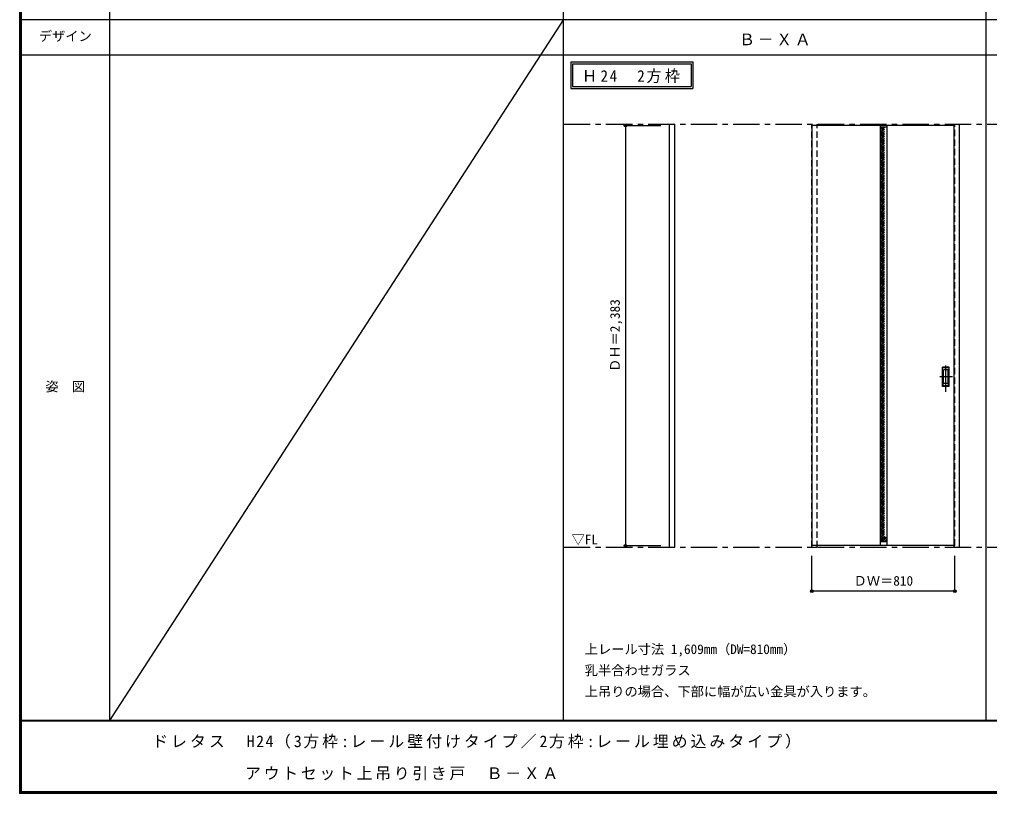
# Model space of a CAD drawing. Units: millimetres, scale not verified. Extents: x -6000 to 5700, y -4307 to 4260.
# Drawn here: x -6000 to -502, y -4205 to 186 of the extents above; entities that cross this region are included whole.
import ezdxf
from ezdxf.enums import TextEntityAlignment as Align

# ---------------------------------------------------------------- set-up
doc = ezdxf.new("R2010")
doc.units = ezdxf.units.MM
doc.header["$LTSCALE"] = 30
doc.header["$PDMODE"] = 32
doc.header["$PDSIZE"] = 15
doc.linetypes.add('CHAIN1', pattern=[8, 5, -1, 1, -1])
doc.linetypes.add('DASHED1', pattern=[1.8, 1.2, -0.6])
for name, color, linetype in [('0-0_補助線', 7, 'CHAIN1'), ('0-2_扉', 3, 'Continuous'), ('0-3_仕上げ', 7, 'Continuous'), ('0-4_枠', 3, 'Continuous'), ('0-6_引手', 7, 'Continuous'), ('0-A_文字', 7, 'Continuous'), ('0-B_寸法', 7, 'Continuous'), ('0-C_ハッチ', 4, 'DASHED1'), ('F-1_枠', 6, 'Continuous'), ('F-A_文字', 7, 'Continuous')]:
    doc.layers.add(name, color=color, linetype=linetype)
doc.styles.add('ＭＳ ゴシック', font='')
doc.styles.get('ＭＳ ゴシック').set_extended_font_data('MS Gothic')

msp = doc.modelspace()

# ---------------------------------------------------------------- linework, layer by layer
at = {"layer": '0-0_補助線'}
for p, q in [((-2916, -407.5), (1678, -407.5)), ((-2916, -2807.5), (1678, -2807.5))]:
    msp.add_line(p, q, dxfattribs=at)
at = {"layer": '0-2_扉', "color": 4, "linetype": 'DASHED1'}
for p, q in [((-1509, -415.5), (-1509, -419.5)), ((-702, -415.5), (-699, -415.5))]:
    msp.add_line(p, q, dxfattribs=at)
at = {"layer": '0-2_扉'}
for p, q in [((-702, -415.5), (-1509, -415.5)), ((-1509, -415.5), (-1509, -2798.5)), ((-702, -2798.5), (-1509, -2798.5))]:
    msp.add_line(p, q, dxfattribs=at)
at = {"layer": '0-2_扉', "color": 4, "linetype": 'DASHED1'}
msp.add_lwpolyline([(-702, -2798.5), (-699, -2798.5), (-699, -415.5)], dxfattribs=at)
at = {"layer": '0-3_仕上げ', "color": 3}
for p, q in [((-1123, -415.5), (-1123, -2798.5)), ((-1085, -415.5), (-1085, -2798.5))]:
    msp.add_line(p, q, dxfattribs=at)
at = {"layer": '0-3_仕上げ'}
for p, q in [((-1123, -423.5), (-1085, -423.5)), ((-1123, -2774.5), (-1085, -2774.5))]:
    msp.add_line(p, q, dxfattribs=at)
at = {"layer": '0-4_枠'}
for p, q in [((-2316, -2807.5), (-2316, -407.5)), ((-2286, -2807.5), (-2286, -407.5)), ((-702, -2807.5), (-702, -407.5)), ((-672, -2807.5), (-672, -407.5)), ((-2316, -2807.5), (-2286, -2807.5)), ((-702, -2807.5), (-672, -2807.5))]:
    msp.add_line(p, q, dxfattribs=at)
at = {"layer": '0-4_枠', "color": 4, "linetype": 'DASHED1'}
for p, q in [((-1509, -2807.5), (-1509, -407.5)), ((-1479, -2807.5), (-1479, -407.5)), ((-1509, -2807.5), (-1479, -2807.5))]:
    msp.add_line(p, q, dxfattribs=at)
at = {"layer": '0-6_引手', "linetype": 'CHAIN1'}
for p, q in [((-750, -1926.23), (-750, -1755.38)), ((-711.93, -1841), (-784.44, -1841))]:
    msp.add_line(p, q, dxfattribs=at)
at = {"layer": '0-6_引手'}
for p, q in [((-731, -1786), (-769, -1786)), ((-769, -1896), (-769, -1786)), ((-737.5, -1802), (-762.5, -1802)), ((-762.5, -1880), (-762.5, -1802)), ((-737.5, -1880), (-737.5, -1802)), ((-731, -1896), (-731, -1786)), ((-731, -1896), (-769, -1896)), ((-737.5, -1880), (-762.5, -1880))]:
    msp.add_line(p, q, dxfattribs=at)
at = {"layer": '0-6_引手', "linetype": 'DASHED1'}
for p, q in [((-766, -1892), (-766, -1790)), ((-734, -1892), (-766, -1892))]:
    msp.add_line(p, q, dxfattribs=at)
msp.add_lwpolyline([(-734, -1892), (-734, -1790), (-766, -1790)], dxfattribs=at)
at = {"layer": '0-A_文字'}
for p, q in [((-2876, -55.5), (-2876, -205.5)), ((-2866, -65.5), (-2193.38, -65.5)), ((-2866, -65.5), (-2866, -195.5)), ((-2193.38, -65.5), (-2193.38, -195.5)), ((-2876, -205.5), (-2183.38, -205.5)), ((-2866, -195.5), (-2193.38, -195.5))]:
    msp.add_line(p, q, dxfattribs=at)
msp.add_lwpolyline([(-2876, -55.5), (-2183.38, -55.5), (-2183.38, -205.5)], dxfattribs=at)
at = {"layer": '0-B_寸法', "color": 4}
for p, q in [((-2566, -415.5), (-2366, -415.5)), ((-1509, -3057), (-1509, -2857)), ((-699, -3057), (-699, -2857)), ((-699, -3057), (-1509, -3057))]:
    msp.add_line(p, q, dxfattribs=at)
msp.add_lwpolyline([(-2566, -415.5), (-2566, -2798.5), (-2366, -2798.5)], dxfattribs=at)
at = {"layer": '0-B_寸法'}
for p in [(-2566, -415.5), (-2566, -2798.5), (-1509, -3057), (-699, -3057)]:
    msp.add_point(p, dxfattribs=at)
at = {"layer": '0-C_ハッチ'}
for p, q in [((-1123, -433.2), (-1113.3, -423.5)), ((-1123, -453), (-1093.5, -423.5)), ((-1123, -443.1), (-1103.4, -423.5)), ((-1123, -462.9), (-1085, -424.9)), ((-1123, -472.8), (-1085, -434.8)), ((-1123, -482.7), (-1085, -444.7)), ((-1123, -492.6), (-1085, -454.6)), ((-1123, -502.5), (-1085, -464.5)), ((-1123, -512.4), (-1085, -474.4)), ((-1123, -522.3), (-1085, -484.3)), ((-1123, -532.2), (-1085, -494.2)), ((-1123, -542.09), (-1085, -504.09)), ((-1123, -551.99), (-1085, -513.99)), ((-1123, -561.89), (-1085, -523.89)), ((-1123, -571.79), (-1085, -533.79)), ((-1123, -581.69), (-1085, -543.69)), ((-1123, -591.59), (-1085, -553.59)), ((-1123, -601.49), (-1085, -563.49)), ((-1123, -611.39), (-1085, -573.39)), ((-1123, -621.29), (-1085, -583.29)), ((-1123, -631.19), (-1085, -593.19)), ((-1123, -641.09), (-1085, -603.09)), ((-1123, -650.99), (-1085, -612.99)), ((-1123, -660.89), (-1085, -622.89)), ((-1123, -670.79), (-1085, -632.79)), ((-1123, -680.69), (-1085, -642.69)), ((-1123, -690.59), (-1085, -652.59)), ((-1123, -700.49), (-1085, -662.49)), ((-1123, -710.39), (-1085, -672.39)), ((-1123, -720.29), (-1085, -682.29)), ((-1123, -730.19), (-1085, -692.19)), ((-1123, -740.08), (-1085, -702.08)), ((-1123, -749.98), (-1085, -711.98)), ((-1123, -759.88), (-1085, -721.88)), ((-1123, -769.78), (-1085, -731.78)), ((-1123, -779.68), (-1085, -741.68)), ((-1123, -789.58), (-1085, -751.58)), ((-1123, -799.48), (-1085, -761.48)), ((-1123, -809.38), (-1085, -771.38)), ((-1123, -819.28), (-1085, -781.28)), ((-1123, -829.18), (-1085, -791.18)), ((-1123, -839.08), (-1085, -801.08)), ((-1123, -848.98), (-1085, -810.98)), ((-1123, -858.88), (-1085, -820.88)), ((-1123, -868.78), (-1085, -830.78)), ((-1123, -878.68), (-1085, -840.68)), ((-1123, -888.58), (-1085, -850.58)), ((-1123, -898.48), (-1085, -860.48)), ((-1123, -908.38), (-1085, -870.38)), ((-1123, -918.28), (-1085, -880.28)), ((-1123, -928.18), (-1085, -890.18)), ((-1123, -938.07), (-1085, -900.07)), ((-1123, -947.97), (-1085, -909.97)), ((-1123, -957.87), (-1085, -919.87)), ((-1123, -967.77), (-1085, -929.77)), ((-1123, -977.67), (-1085, -939.67)), ((-1123, -987.57), (-1085, -949.57)), ((-1123, -997.47), (-1085, -959.47)), ((-1123, -1007.37), (-1085, -969.37)), ((-1123, -1017.27), (-1085, -979.27)), ((-1123, -1027.17), (-1085, -989.17)), ((-1123, -1037.07), (-1085, -999.07)), ((-1123, -1046.97), (-1085, -1008.97)), ((-1123, -1056.87), (-1085, -1018.87)), ((-1123, -1066.77), (-1085, -1028.77)), ((-1123, -1076.67), (-1085, -1038.67)), ((-1123, -1086.57), (-1085, -1048.57)), ((-1123, -1096.47), (-1085, -1058.47)), ((-1123, -1106.37), (-1085, -1068.37)), ((-1123, -1116.27), (-1085, -1078.27)), ((-1123, -1126.17), (-1085, -1088.17)), ((-1123, -1136.06), (-1085, -1098.06)), ((-1123, -1145.96), (-1085, -1107.96)), ((-1123, -1155.86), (-1085, -1117.86)), ((-1123, -1165.76), (-1085, -1127.76)), ((-1123, -1175.66), (-1085, -1137.66)), ((-1123, -1185.56), (-1085, -1147.56)), ((-1123, -1195.46), (-1085, -1157.46)), ((-1123, -1205.36), (-1085, -1167.36)), ((-1123, -1215.26), (-1085, -1177.26)), ((-1123, -1225.16), (-1085, -1187.16)), ((-1123, -1235.06), (-1085, -1197.06)), ((-1123, -1244.96), (-1085, -1206.96)), ((-1123, -1254.86), (-1085, -1216.86)), ((-1123, -1264.76), (-1085, -1226.76)), ((-1123, -1274.66), (-1085, -1236.66)), ((-1123, -1284.56), (-1085, -1246.56)), ((-1123, -1294.46), (-1085, -1256.46)), ((-1123, -1304.36), (-1085, -1266.36)), ((-1123, -1314.26), (-1085, -1276.26)), ((-1123, -1324.16), (-1085, -1286.16)), ((-1123, -1334.05), (-1085, -1296.05)), ((-1123, -1343.95), (-1085, -1305.95)), ((-1123, -1353.85), (-1085, -1315.85)), ((-1123, -1363.75), (-1085, -1325.75)), ((-1123, -1373.65), (-1085, -1335.65)), ((-1123, -1383.55), (-1085, -1345.55)), ((-1123, -1393.45), (-1085, -1355.45)), ((-1123, -1403.35), (-1085, -1365.35)), ((-1123, -1413.25), (-1085, -1375.25)), ((-1123, -1423.15), (-1085, -1385.15)), ((-1123, -1433.05), (-1085, -1395.05)), ((-1123, -1442.95), (-1085, -1404.95)), ((-1123, -1452.85), (-1085, -1414.85)), ((-1123, -1462.75), (-1085, -1424.75)), ((-1123, -1472.65), (-1085, -1434.65)), ((-1123, -1482.55), (-1085, -1444.55)), ((-1123, -1492.45), (-1085, -1454.45)), ((-1123, -1502.35), (-1085, -1464.35)), ((-1123, -1512.25), (-1085, -1474.25)), ((-1123, -1522.14), (-1085, -1484.14)), ((-1123, -1532.04), (-1085, -1494.04)), ((-1123, -1541.94), (-1085, -1503.94)), ((-1123, -1551.84), (-1085, -1513.84)), ((-1123, -1561.74), (-1085, -1523.74)), ((-1123, -1571.64), (-1085, -1533.64)), ((-1123, -1581.54), (-1085, -1543.54)), ((-1123, -1591.44), (-1085, -1553.44)), ((-1123, -1601.34), (-1085, -1563.34)), ((-1123, -1611.24), (-1085, -1573.24)), ((-1123, -1621.14), (-1085, -1583.14)), ((-1123, -1631.04), (-1085, -1593.04)), ((-1123, -1640.94), (-1085, -1602.94)), ((-1123, -1650.84), (-1085, -1612.84)), ((-1123, -1660.74), (-1085, -1622.74)), ((-1123, -1670.64), (-1085, -1632.64)), ((-1123, -1680.54), (-1085, -1642.54)), ((-1123, -1690.44), (-1085, -1652.44)), ((-1123, -1700.34), (-1085, -1662.34)), ((-1123, -1710.24), (-1085, -1672.24)), ((-1123, -1720.13), (-1085, -1682.13)), ((-1123, -1730.03), (-1085, -1692.03)), ((-1123, -1739.93), (-1085, -1701.93)), ((-1123, -1749.83), (-1085, -1711.83)), ((-1123, -1759.73), (-1085, -1721.73)), ((-1123, -1769.63), (-1085, -1731.63)), ((-1123, -1779.53), (-1085, -1741.53)), ((-1123, -1789.43), (-1085, -1751.43)), ((-1123, -1799.33), (-1085, -1761.33)), ((-1123, -1809.23), (-1085, -1771.23)), ((-1123, -1819.13), (-1085, -1781.13)), ((-1123, -1829.03), (-1085, -1791.03)), ((-1123, -1838.93), (-1085, -1800.93)), ((-1123, -1848.83), (-1085, -1810.83)), ((-1123, -1858.73), (-1085, -1820.73)), ((-1123, -1868.63), (-1085, -1830.63)), ((-1123, -1878.53), (-1085, -1840.53)), ((-1123, -1888.43), (-1085, -1850.43)), ((-1123, -1898.33), (-1085, -1860.33)), ((-1123, -1908.23), (-1085, -1870.23)), ((-1123, -1918.12), (-1085, -1880.12)), ((-1123, -1928.02), (-1085, -1890.02)), ((-1123, -1937.92), (-1085, -1899.92)), ((-1123, -1947.82), (-1085, -1909.82)), ((-1123, -1957.72), (-1085, -1919.72)), ((-1123, -1967.62), (-1085, -1929.62)), ((-1123, -1977.52), (-1085, -1939.52)), ((-1123, -1987.42), (-1085, -1949.42)), ((-1123, -1997.32), (-1085, -1959.32)), ((-1123, -2007.22), (-1085, -1969.22)), ((-1123, -2017.12), (-1085, -1979.12)), ((-1123, -2027.02), (-1085, -1989.02)), ((-1123, -2036.92), (-1085, -1998.92)), ((-1123, -2046.82), (-1085, -2008.82)), ((-1123, -2056.72), (-1085, -2018.72)), ((-1123, -2066.62), (-1085, -2028.62)), ((-1123, -2076.52), (-1085, -2038.52)), ((-1123, -2086.42), (-1085, -2048.42)), ((-1123, -2096.32), (-1085, -2058.32)), ((-1123, -2106.22), (-1085, -2068.22)), ((-1123, -2116.11), (-1085, -2078.11)), ((-1123, -2126.01), (-1085, -2088.01)), ((-1123, -2135.91), (-1085, -2097.91)), ((-1123, -2145.81), (-1085, -2107.81)), ((-1123, -2155.71), (-1085, -2117.71)), ((-1123, -2165.61), (-1085, -2127.61)), ((-1123, -2175.51), (-1085, -2137.51)), ((-1123, -2185.41), (-1085, -2147.41)), ((-1123, -2195.31), (-1085, -2157.31)), ((-1123, -2205.21), (-1085, -2167.21)), ((-1123, -2215.11), (-1085, -2177.11)), ((-1123, -2225.01), (-1085, -2187.01)), ((-1123, -2234.91), (-1085, -2196.91)), ((-1123, -2244.81), (-1085, -2206.81)), ((-1123, -2254.71), (-1085, -2216.71)), ((-1123, -2264.61), (-1085, -2226.61)), ((-1123, -2274.51), (-1085, -2236.51)), ((-1123, -2284.41), (-1085, -2246.41)), ((-1123, -2294.31), (-1085, -2256.31)), ((-1123, -2304.21), (-1085, -2266.21)), ((-1123, -2314.1), (-1085, -2276.1)), ((-1123, -2324), (-1085, -2286)), ((-1123, -2333.9), (-1085, -2295.9)), ((-1123, -2343.8), (-1085, -2305.8)), ((-1123, -2353.7), (-1085, -2315.7)), ((-1123, -2363.6), (-1085, -2325.6)), ((-1123, -2373.5), (-1085, -2335.5)), ((-1123, -2383.4), (-1085, -2345.4)), ((-1123, -2393.3), (-1085, -2355.3)), ((-1123, -2403.2), (-1085, -2365.2)), ((-1123, -2413.1), (-1085, -2375.1)), ((-1123, -2423), (-1085, -2385)), ((-1123, -2432.9), (-1085, -2394.9)), ((-1123, -2442.8), (-1085, -2404.8)), ((-1123, -2452.7), (-1085, -2414.7)), ((-1123, -2462.6), (-1085, -2424.6)), ((-1123, -2472.5), (-1085, -2434.5)), ((-1123, -2482.4), (-1085, -2444.4)), ((-1123, -2492.3), (-1085, -2454.3)), ((-1123, -2502.19), (-1085, -2464.19)), ((-1123, -2512.09), (-1085, -2474.09)), ((-1123, -2521.99), (-1085, -2483.99)), ((-1123, -2531.89), (-1085, -2493.89)), ((-1123, -2541.79), (-1085, -2503.79)), ((-1123, -2551.69), (-1085, -2513.69)), ((-1123, -2561.59), (-1085, -2523.59)), ((-1123, -2571.49), (-1085, -2533.49)), ((-1123, -2581.39), (-1085, -2543.39)), ((-1123, -2591.29), (-1085, -2553.29)), ((-1123, -2601.19), (-1085, -2563.19)), ((-1123, -2611.09), (-1085, -2573.09)), ((-1123, -2620.99), (-1085, -2582.99)), ((-1123, -2630.89), (-1085, -2592.89)), ((-1123, -2640.79), (-1085, -2602.79)), ((-1123, -2650.69), (-1085, -2612.69)), ((-1123, -2660.59), (-1085, -2622.59)), ((-1123, -2670.49), (-1085, -2632.49)), ((-1123, -2680.39), (-1085, -2642.39)), ((-1123, -2690.29), (-1085, -2652.29)), ((-1123, -2700.18), (-1085, -2662.18)), ((-1123, -2710.08), (-1085, -2672.08)), ((-1123, -2719.98), (-1085, -2681.98)), ((-1123, -2729.88), (-1085, -2691.88)), ((-1123, -2739.78), (-1085, -2701.78)), ((-1123, -2749.68), (-1085, -2711.68)), ((-1123, -2759.58), (-1085, -2721.58)), ((-1123, -2769.48), (-1085, -2731.48)), ((-1118.12, -2774.5), (-1085, -2741.38)), ((-1108.22, -2774.5), (-1085, -2751.28)), ((-1098.32, -2774.5), (-1085, -2761.18)), ((-1088.42, -2774.5), (-1085, -2771.08))]:
    msp.add_line(p, q, dxfattribs=at)
at = {"layer": 'F-1_枠'}
for p, q in [((-6000, 4175), (-6000, -4205)), ((-5995, 4175), (-5995, -4205)), ((-5990, 4175), (-5990, -4205)), ((-5490, 4175), (-5490, -3790)), ((-2916, -3790), (-2916, 4175)), ((-522, -3790), (-522, 4175)), ((-6000, 184.5), (5700, 184.5)), ((-6000, -15.5), (5700, -15.5)), ((5700, -3790), (-6000, -3790)), ((5700, -3795), (-6000, -3795)), ((5700, -4195), (-6000, -4195)), ((5700, -4200), (-6000, -4200)), ((5700, -4205), (-6000, -4205))]:
    msp.add_line(p, q, dxfattribs=at)
at = {"layer": 'F-A_文字'}
msp.add_line((-2916, 184.5), (-5490, -3790), dxfattribs=at)

# ---------------------------------------------------------------- texts
at = {"layer": '0-A_文字', "style": 'ＭＳ ゴシック'}
for s, p in [('▽FL', (-2871, -2807.5)), ('上レール寸法 1,609mm（DW=810mm）', (-2796, -3430)), ('乳半合わせガラス', (-2796, -3550)), ('上吊りの場合、下部に幅が広い金具が入ります。', (-2796, -3670))]:
    msp.add_text(s, height=54.99, dxfattribs=at).set_placement(p, align=Align.BOTTOM_LEFT)
at = {"layer": '0-A_文字', "char_height": 65.98, "attachment_point": 7, "style": 'ＭＳ ゴシック'}
for s, insert in [('\\T1.17;Ｂ－ＸＡ', (-1921.5, 39.5)), ('\\T1.22;\\W0.95;Ｈ24\u30002方枠', (-2811.34, -175.5))]:
    msp.add_mtext(s, dxfattribs=dict(at, insert=insert))
at = {"layer": '0-B_寸法', "style": 'ＭＳ ゴシック'}
msp.add_text('ＤＨ＝2,383', height=54.99, rotation=90, dxfattribs=at).set_placement((-2581, -1813.25), align=Align.BOTTOM_LEFT)
msp.add_text('ＤＷ＝810', height=54.99, dxfattribs=at).set_placement((-1272.75, -3042), align=Align.BOTTOM_LEFT)
at = {"layer": 'F-A_文字', "style": 'ＭＳ ゴシック'}
for s, p in [('デザイン', (-5890, 47)), ('姿\u3000図', (-5852.5, -1940.25))]:
    msp.add_text(s, height=54.99, dxfattribs=at).set_placement(p, align=Align.BOTTOM_LEFT)
at = {"layer": 'F-A_文字', "char_height": 65.98, "attachment_point": 7, "style": 'ＭＳ ゴシック'}
for s, insert in [('\\T1.19;ドレタス\u3000H24（3方枠:レール壁付けタイプ／2方枠:レール埋め込みタイプ）', (-5247.55, -3950)), ('\\T1.17;\u3000\u3000\u3000\u3000\u3000アウトセット上吊り引き戸\u3000Ｂ－ＸＡ', (-5247.55, -4130))]:
    msp.add_mtext(s, dxfattribs=dict(at, insert=insert))

doc.saveas('drawing.dxf')
